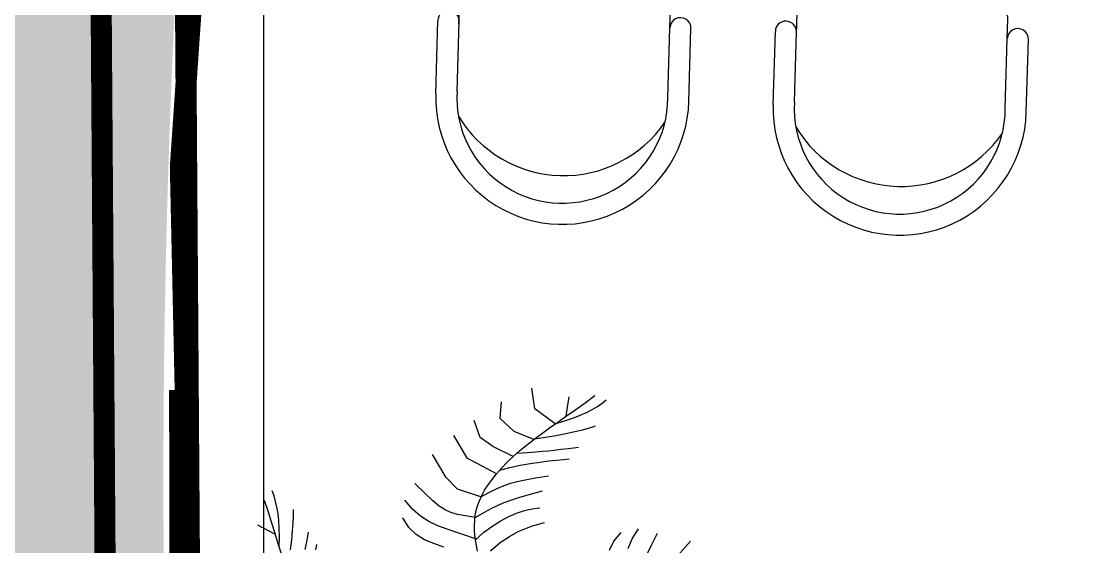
# Model space of a CAD drawing. Header units: millimetres. Extents: x -1030105 to 906887, y -616134 to 1220667.
# Drawn here: x -102164 to -99637, y 520007 to 521252 of the extents above; entities that cross this region are included whole.
import ezdxf
from ezdxf.enums import TextEntityAlignment as Align

# ---------------------------------------------------------------- set-up
doc = ezdxf.new("R2010")
doc.units = ezdxf.units.MM
doc.header["$MEASUREMENT"] = 0
for name, pattern in [('CENTER', [2, 1.25, -0.25, 0.25, -0.25]), ('DASH', [0.35, 0.25, -0.1]), ('DASHED', [0.75, 0.5, -0.25])]:
    doc.linetypes.add(name, pattern=pattern)
doc.layers.add('A-Furniture', color=143, linetype='Continuous')
doc.layers.add('A-Tree', color=98, linetype='Continuous')
doc.layers.add('A-Wall', color=6, linetype='Continuous', lineweight=9)
doc.styles.add('Arial_Bold', font='arialbd.ttf')

# ---------------------------------------------------------------- blocks, each defined once
blk = doc.blocks.new('CHẢI 2')
for p, q in [((377594.3467119084, -107800.3160565147), (377609.6990662781, -107750.6482920074)), ((377497.4982783808, -107946.2526185756), (377548.3668794337, -107779.6868767074)), ((377547.4665517815, -107953.8405953927), (377596.1753487242, -107794.3275824317)), ((378073.8289586591, -107942.1294880552), (378087.6404829195, -107897.4465998199)), ((378025.5512446858, -108100.247652636), (378073.835040912, -107942.1095972216)), ((378071.1999098666, -108121.9410872665), (378121.6435451299, -107956.7501888905))]:
    blk.add_line(p, q)
for centre, radius, start, end in [((377628.8070648382, -107756.5545929674), 20, 66.0148901254023, 162.8235700145798), ((378404.7880844283, -106012.4529850306), 1888.936081059818, 246.0148901254023, 259.8545184915585), ((377572.2711140789, -107787.0072295695), 25, 342.9734917080572, 162.9734917080572), ((378068.5324843595, -107891.5402988599), 20, 342.8235700145798, 79.85451849155857), ((378097.7392755572, -107949.4299500838), 25, 342.9732183262121, 162.9734917080572), ((377784.3490941222, -108034.0968529251), 299.999999995809, 162.9734917080572, 342.9734917080572), ((377784.3800425566, -108033.995792409), 250.1056931059935, 161.3077239489011, 344.6392594668693), ((377815.559877325, -107932.1796504127), 291.1434903122881, 195.7321343654346, 310.214849048374)]:
    blk.add_arc(centre, radius, start, end)
blk = doc.blocks.new('FUR')
at = {"layer": 'A-Furniture', "color": 8, "linetype": 'DASH', "lineweight": 9, "ltscale": 1000, "const_width": 50}
blk.add_lwpolyline([(-33574.116996225, 38198.03701352875), (-3.274180926382542e-10, 38211.88251353393), (0, 0), (-7049.126603505938, -1.164153218269348e-10, -0.3011393681377011), (-23981.73349209089, -18888.11748647457), (-49064.43265007329, -18888.11748647457, -0.06124952190979967), (-52473.9447657284, -15923.13210822688), (-52473.9447657284, -15923.13210822688, -0.127607782766149), (-56769.0085550223, -7888.247632739716), (-57047.06649999994, -6235.426486474578, -0.1924218543560013), (-53256.03130311794, 9916.925028712954), (-55726.52506250713, 11649.12232822133, -0.09220963238652186), (-52805.8425345454, 17542.93784715806, -0.09579334497253111), (-54512.04080293298, 23938.01559452759, -0.1077169431674273), (-53957.97341630229, 28268.68321032356, -0.2285839789093287), (-47025.84992466056, 33492.16687116434, 0.2045490622853214), (-42688.61020563537, 36230.61212708103, 0.1311708844373413), (-42047.51066320275, 38025.4441493589, -0.3035398224954187), (-39524.66233420366, 41042.55836063065, -0.3273425619805889)], format="xyb", close=True, dxfattribs=at)
at = {"layer": 'A-Furniture', "color": 8, "linetype": 'DASH', "ltscale": 50}
blk.add_open_spline([(-56447.03599999993, -6097.049467972713), (-55194.80878073322, -4879.432741814177), (-50278.88373038909, -2284.573604768259), (-42421.47772418463, -5454.796933513135), (-32732.45049999998, -11254.02927138517), (-23301.95049999998, -9202.029271385167), (-18023.95049999998, -504.5292713851668), (-16595.45049999998, 8921.470728614833), (-19600.32320915881, 15918.27845925349), (-21321.18391267408, 18705.60147339047), (-21789.72381129679, 19344.96383619693)], degree=3, knots=[32574.7262056019, 32574.7262056019, 32574.7262056019, 32574.7262056019, 37697.74124470179, 48060.13185932349, 55585.25195803288, 69452.98974218499, 76151.42226405158, 84447.8370469563, 94470.7732435007, 98031.73488863441, 98031.73488863441, 98031.73488863441, 98031.73488863441], dxfattribs=at)
at = {"layer": 'A-Furniture', "rotation": 15.3299000651449}
for p in [(-449089.8444267953, 2086.852160937153), (-448290.2598491227, 2061.074202371528)]:
    blk.add_blockref('CHẢI 2', p, dxfattribs=at)
blk = doc.blocks.new('CAY8')
at = {"color": 0, "linetype": 'ByBlock'}
for p, q in [((-715.3581781947996, 279.028493827509), (-748.6669503327048, 301.9335590316932)), ((-734.7572932622552, 243.92343591805), (-754.6460463720341, 251.0157850698324)), ((-719.2684611278946, 238.7536513917166), (-734.7572932622552, 243.92343591805)), ((-742.0264129657935, 214.1987977292101), (-758.0626598686704, 221.9199100718488)), ((-726.537876718312, 209.6348786382241), (-742.0264129657935, 214.1987977292101)), ((-735.3136794162983, 187.1113439103301), (-749.7037460003758, 196.549434303417)), ((-720.9897541657247, 181.9071038034108), (-735.3136794162983, 187.1113439103301)), ((-940.3137401825061, 145.768174705825), (-946.1185544049276, 151.5635492960155)), ((-934.7235632646898, 139.3882252406347), (-940.3137401825061, 145.768174705825)), ((-938.0649973905802, 120.1860671189079), (-950.5168529680359, 133.4464085603995)), ((-929.2662368465008, 132.2471229548701), (-934.7235632646898, 139.3882252406347)), ((-923.8599741226335, 124.1682899042662), (-929.2662368465008, 132.2471229548701)), ((-903.4047295116015, 136.1425936371252), (-905.1583078142412, 139.6563538433566)), ((-900.6598658630301, 129.7326422717906), (-903.4047295116015, 136.1425936371252)), ((-897.1312236990398, 120.7794901121542), (-900.6598658630301, 129.7326422717906)), ((-926.3047232869849, 107.283907857347), (-938.0649973905802, 120.1860671189079)), ((-918.4229882883064, 114.9751481428557), (-923.8599741226335, 124.1682899042662)), ((-912.8734925372319, 104.4911197258498), (-918.4229882883064, 114.9751481428557)), ((-893.0263098498817, 109.6361275239997), (-897.1312236990398, 120.7794901121542)), ((-866.7262028654204, 103.1832332871436), (-870.2616481090499, 117.824978480292)), ((-915.133669793313, 94.77777983423766), (-926.3047232869849, 107.283907857347)), ((-907.1297000644972, 92.53962670845976), (-912.8734925372319, 104.4911197258498)), ((-888.5526311469857, 96.65554487219379), (-893.0263098498817, 109.6361275239997)), ((-883.91769442021, 82.19073252212729), (-888.5526311469857, 96.65554487219379)), ((-863.9597579267847, 91.60332797416231), (-866.7262028654204, 103.1832332871436)), ((-849.3357030902243, 97.82547973476358), (-851.3103314946766, 105.9690212018777)), ((-847.0656728668237, 87.58272618825322), (-849.3357030902243, 97.82547973476358)), ((-915.3127875501068, 93.97468717974152), (-944.3487014881084, 95.55333815697122)), ((-904.4494760451689, 82.70553210620164), (-915.133669793313, 94.77777983423766)), ((-901.1098240653209, 78.94409114570044), (-907.1297000644972, 92.53962670845976)), ((-894.1497811784193, 71.10501373169427), (-904.4494760451689, 82.70553210620164)), ((-879.3290065004603, 66.59468083938737), (-883.91769442021, 82.19073252212729)), ((-861.732146699409, 82.01472464871222), (-863.9597579267847, 91.60332797416231)), ((-859.8132025891009, 73.34688541593096), (-861.732146699409, 82.01472464871222)), ((-844.4117731003989, 75.62804380720081), (-847.0656728668237, 87.58272618825322)), ((-901.1098240653209, 78.94409114570044), (-920.0258235257697, 45.94454750164914)), ((-884.1322243284067, 60.01407376871248), (-894.1497811784193, 71.10501373169427)), ((-874.9940742179879, 50.22038018851345), (-879.3290065004603, 66.59468083938737)), ((-857.972759002716, 64.52927238239681), (-859.8132025891009, 73.34688541593096)), ((-855.9806493467822, 54.4913476541642), (-857.972759002716, 64.52927238239681)), ((-841.2855360670055, 62.34871583665699), (-844.4117731003989, 75.62804380720081)), ((-816.8143473458604, 58.5986838777917), (-822.2834638411205, 77.83928790428945)), ((-790.7882298270179, 52.09784756825866), (-798.6282094300532, 71.29847580484966)), ((-770.0148150293662, 59.19625831229678), (-772.7601240345157, 70.24708984136123)), ((-748.843305701097, 72.88726931265592), (-751.6515290111547, 79.75081799813961)), ((-745.0999060214072, 64.09360364902568), (-748.843305701097, 72.88726931265592)), ((-874.2944446309975, 49.47056127394353), (-884.1322243284067, 60.01407376871248)), ((-874.2944446309975, 49.47056127394353), (-882.8400325470338, 18.92748891817791)), ((-864.5340812221893, 39.51232530617017), (-874.2944446309975, 49.47056127394353)), ((-853.6067070269764, 42.16257333728754), (-855.9806493467822, 54.4913476541642)), ((-837.5984940434191, 48.13202552141047), (-841.2855360670055, 62.34871583665699)), ((-812.3783106020765, 43.65250996243594), (-816.8143473458604, 58.5986838777917)), ((-784.5636315836946, 37.21140089910659), (-790.7882298270179, 52.09784756825866)), ((-765.9801839654447, 47.81548915559142), (-770.0148150293662, 59.19625831229678)), ((-740.0652307645705, 53.72843044749061), (-745.0999060214072, 64.09360364902568)), ((-733.3831807231381, 42.15035914855434), (-740.0652307645705, 53.72843044749061)), ((-920.0258235257697, 45.94454750164914), (-950.6379251968956, 38.02262965792215)), ((-854.7732565799724, 30.17540939236096), (-864.5340812221893, 39.51232530617017)), ((-850.6207654498266, 26.47241153821415), (-853.6067070269764, 42.16257333728754)), ((-833.2621793047783, 33.36525610657736), (-837.5984940434191, 48.13202552141047)), ((-828.1881241270075, 18.43569083694638), (-833.2621793047783, 33.36525610657736)), ((-808.4698979650111, 31.85255743862399), (-812.3783106020765, 43.65250996243594)), ((-779.3581933782098, 25.5206832299682), (-784.5636315836946, 37.21140089910659)), ((-760.6371340802125, 36.22481674204937), (-765.9801839654447, 47.81548915559142)), ((-753.9665686102799, 24.54427544247483), (-760.6371340802125, 36.22481674204937)), ((-724.6976566901194, 29.71799919357181), (-733.3831807231381, 42.15035914855434)), ((-882.8400325470338, 18.92748891817791), (-899.714523556946, -4.298255425082971)), ((-845.0320265546961, 21.48863493530553), (-856.5268507701821, -10.83589293108344)), ((-845.0320265546961, 21.48863493530553), (-854.7732565799724, 30.17540939236096)), ((-835.3549303386371, 13.47901780879511), (-845.0320265546961, 21.48863493530553)), ((-822.2878607870134, 3.730612957044286), (-828.1881241270075, 18.43569083694638)), ((-804.583653789121, 22.05061758741249), (-808.4698979650111, 31.85255743862399)), ((-800.2141224305651, 13.0984816893997), (-804.583653789121, 22.05061758741249)), ((-774.5756938894756, 15.90724199250144), (-779.3581933782098, 25.5206832299682)), ((-745.9493907938286, 12.893899627672), (-753.9665686102799, 24.54427544247483)), ((-713.6525594576069, 16.78996002265376), (-724.6976566901194, 29.71799919357181)), ((-699.8917898184791, 3.724851076369305), (-713.6525594576069, 16.78996002265376)), ((-825.7865071256438, 6.173573885376754), (-835.3549303386371, 13.47901780879511)), ((-816.3712961076653, -0.4006809616821556), (-825.7865071256438, 6.173573885376754)), ((-794.8558482428834, 3.847941025380351), (-800.2141224305651, 13.0984816893997)), ((-788.003375582628, -6.849213124309244), (-794.8558482428834, 3.847941025380351)), ((-769.6199117958149, 7.252624618167829), (-774.5756938894756, 15.90724199250144)), ((-763.8946257762709, -1.561621460130482), (-769.6199117958149, 7.252624618167829)), ((-736.5665038671414, 1.393723669361862), (-745.9493907938286, 12.893899627672)), ((-725.7988110684655, -9.836218061258478), (-736.5665038671414, 1.393723669361862)), ((-899.714523556946, -4.298255425082971), (-925.2642657311644, -5.252433182851746)), ((-856.5268507701821, -10.83589293108344), (-867.7023180115339, -31.10505514580836)), ((-816.3712961076653, -0.4006809616821556), (-827.7937738506862, -29.93739812973035)), ((-807.1538364776989, -6.216730859703603), (-816.3712961076653, -0.4006809616821556)), ((-798.1786674285449, -11.24755993574763), (-807.1538364776989, -6.216730859703603)), ((-789.4903281532661, -15.46615231733267), (-798.1786674285449, -11.24755993574763)), ((-781.1182958006666, -18.85910721326763), (-789.4903281532661, -15.46615231733267)), ((-779.1512488034696, -20.14118947887437), (-788.003375582628, -6.849213124309244)), ((-756.8036145092319, -11.65394881139036), (-763.8946257762709, -1.561621460130482)), ((-747.7506566736101, -24.14281000310257), (-756.8036145092319, -11.65394881139036)), ((-713.6272156343457, -20.6758911942361), (-725.7988110684655, -9.836218061258478)), ((-696.7641950174202, -15.80374850345652), (-705.1080578537712, -18.39487507680133)), ((-867.7023180115339, -31.10505514580836), (-892.5041478066978, -43.24835929518849)), ((-827.7937738506862, -29.93739812973035), (-834.4322889746236, -46.40570705183745)), ((-779.1512488034696, -20.14118947887437), (-786.5964159640262, -56.32045969947467)), ((-773.031799341732, -21.4674841661672), (-781.1182958006666, -18.85910721326763)), ((-765.1850057048923, -23.34595779993651), (-773.031799341732, -21.4674841661672)), ((-757.5320818175951, -24.54920273893913), (-765.1850057048923, -23.34595779993651)), ((-750.0271946070261, -25.13189360806246), (-757.5320818175951, -24.54920273893913)), ((-742.624511000764, -25.14870503081875), (-750.0271946070261, -25.13189360806246)), ((-747.2743503474758, -24.4939571526902), (-747.7727853465458, -39.89280936169052)), ((-735.2781979271076, -24.65431163242283), (-742.624511000764, -25.14870503081875)), ((-727.9424223132428, -23.70338803723826), (-735.2781979271076, -24.65431163242283)), ((-720.5553536179705, -22.34085674917696), (-727.9424223132428, -23.70338803723826)), ((-712.9911714258978, -20.57263179394613), (-720.5553536179705, -22.34085674917696)), ((-714.3376635456716, -18.38548985078342), (-718.3346570162084, -34.22354038271988)), ((-705.1080578537712, -18.39487507680133), (-712.9911714258978, -20.57263179394613)), ((-834.4322889746236, -46.40570705183745), (-866.5092981660327, -71.006162165575)), ((-747.7727853465458, -39.89280936169052), (-748.6238888281787, -52.07971308918604)), ((-718.3346570162084, -34.22354038271988), (-721.5316418156126, -49.66699111091111)), ((-786.5964159640262, -56.32045969947467), (-802.1017933342937, -75.2180552066693)), ((-750.3002357065325, -62.18840447709044), (-753.2744008971404, -71.3526196677758)), ((-748.6238888281787, -52.07971308918604), (-750.3002357065325, -62.18840447709044)), ((-721.5316418156126, -49.66699111091111), (-724.5906062409395, -64.70582157331773)), ((-802.1017933342937, -75.2180552066693), (-834.1787815050684, -99.8185255927583)), ((-753.2744008971404, -71.3526196677758), (-758.0189593136365, -80.70609480439998)), ((-728.1735385908814, -79.33001130659068), (-732.9424271626904, -93.52953984692249)), ((-724.5906062409395, -64.70582157331773), (-728.1735385908814, -79.33001130659068)), ((-697.341044093786, -66.76080090091818), (-700.7484383175088, -82.69703014253719)), ((-765.0064858716851, -91.38256602894216), (-774.7095554860989, -104.5157694841673)), ((-758.0189593136365, -80.70609480439998), (-765.0064858716851, -91.38256602894216)), ((-732.9424271626904, -93.52953984692249), (-739.5592602548622, -107.2943867318809)), ((-700.7484383175088, -82.69703014253719), (-705.1165319766715, -97.29519044194421)), ((-774.7095554860989, -104.5157694841673), (-787.6007430704467, -121.239441312382)), ((-739.5592602548622, -107.2943867318809), (-748.6860261646489, -120.6145314984442)), ((-711.4741151599792, -110.5861622654902), (-720.8499779548274, -122.6008260784783)), ((-705.1165319766715, -97.29519044194421), (-711.4741151599792, -110.5861622654902)), ((-748.6860261646489, -120.6145314984442), (-760.9847131899569, -133.4799536830014)), ((-720.8499779548274, -122.6008260784783), (-734.2729104493974, -133.3700623465393)), ((-681.6383044656232, -273.5167753157202), (-696.6559443046553, -272.3546354606351)), ((-669.7702815599823, -274.4641173646069), (-681.6383044656232, -273.5167753157202)), ((-671.1688180657857, -258.6330640819124), (-679.5239799785177, -257.9945545858773)), ((-724.3188069621665, -298.2151246185804), (-728.2024769990803, -298.7970650724146)), ((-717.374371431868, -297.585388064419), (-724.3188069621665, -298.2151246185804)), ((-707.7690073336034, -296.9961261110202), (-717.374371431868, -297.585388064419)), ((-695.9025515908925, -296.5356094602594), (-707.7690073336034, -296.9961261110202)), ((-682.1748411277786, -296.2921088142084), (-695.9025515908925, -296.5356094602594)), ((-666.985712869222, -296.3538948744808), (-682.1748411277786, -296.2921088142084)), ((-719.2515855774891, -321.3694816479747), (-728.6056394521784, -324.0146463326655)), ((-708.8282671791367, -319.0394378765905), (-719.2515855774891, -321.3694816479747)), ((-697.1424751389986, -317.0012967308412), (-708.8282671791367, -319.0394378765905)), ((-684.0010003390835, -315.231839922335), (-697.1424751389986, -317.0012967308412)), ((-673.8199858151111, -315.7216977595726), (-688.6029731222789, -322.1524401369879)), ((-669.2106336615961, -313.7078491626144), (-684.0010003390835, -315.231839922335)), ((-659.6044564716412, -309.5108631619933), (-673.8199858151111, -315.7216977595726)), ((-744.8787901031883, -330.3432115959931), (-752.1843051156229, -334.0730487514793)), ((-737.0836379213924, -326.9981502195133), (-744.8787901031883, -330.3432115959931)), ((-728.6056394521784, -324.0146463326655), (-737.0836379213924, -326.9981502195133)), ((-719.8538602435638, -336.1098361065142), (-736.3130293645936, -343.8545836374306)), ((-703.9490530469611, -328.9121372627906), (-719.8538602435638, -336.1098361065142)), ((-688.6029731222789, -322.1524401369879), (-703.9490530469611, -328.9121372627906)), ((-687.8945370510683, -322.5709605249558), (-698.3685142037193, -349.6979257021794))]:
    blk.add_line(p, q, dxfattribs=at)
blk = doc.blocks.new('CÂY')
at = {"layer": 'A-Tree', "color": 8, "ltscale": 10, "xscale": 1.569782766103746, "yscale": 1.569782766103746, "zscale": 1.569782766103746, "rotation": 263.4853596317483}
blk.add_blockref('CAY8', (-11989.33999173625, 9795.025505653233), dxfattribs=at)
blk = doc.blocks.new('BỐ TRÍ LAY OUT')
at = {"layer": 'A-Furniture', "color": 3}
for name, p in [('CÂY', (4286.75486311756, 4469.288343299762)), ('FUR', (48783.7433631176, 18654.71482977469))]:
    blk.add_blockref(name, p, dxfattribs=at)
blk = doc.blocks.new('*U1487')
at = {"color": 8, "linetype": 'CENTER', "ltscale": 500}
blk.add_line((-6401.947800033063, 7821.122373916886), (-6401.947800033064, 8224.897619178022), dxfattribs=at)
at = {"style": 'Arial_Bold'}
blk.add_attdef('TRUC', text='', height=2.5, dxfattribs=at).set_placement((-6401.947800032925, 7811.817619178007), align=Align.MIDDLE_CENTER)
blk = doc.blocks.new('TRỤC')
at = {"color": 0, "xscale": 199.9999999999901, "yscale": 199.9999999999901, "zscale": 199.9999999999901}
blk.add_blockref('*U1487', (1280389.560006549, -1575802.327948784), dxfattribs=at)
blk = doc.blocks.new('TƯỜNG KIẾN TRÚC')
at = {"color": 0, "linetype": 'DASH', "ltscale": 1000, "const_width": 50}
blk.add_lwpolyline([(-51499.23377862526, -53235.29282352049, -0.1786191053957846), (-54896.73269433202, -44447.30900000851), (-57112.21089955815, -44447.30900000862, -0.02155110565457903), (-57295.81949999952, -42836.67899503955), (-57296.31014499976, -41114.18555226841)], format="xyb", dxfattribs=at)
blk = doc.blocks.new('KIẾN TRÚC')
h = blk.add_hatch(color=9)
h.dxf.hatch_style = 1
edge = h.paths.add_edge_path(flags=16)
edge.add_line((62281.95049999998, 27412.02927138517), (55232.82389649404, 27412.02927138505))
edge.add_arc((32545.50878812408, 30716.66293956665), 22926.72829924391, 284.53695158247865, 351.7125813344091, ccw=False)
edge.add_line((38300.21700792988, 8523.911784915952), (13217.51784992669, 8523.911784910597))
edge.add_arc((23753.10182550838, 24110.84943410289), 18813.58963585476, 227.7677182561868, 235.9442986410003, ccw=False)
edge.add_arc((7788.819823088517, 12733.3910908635), 4187.039666959467, 236.0590124962323, 322.4360737019827, ccw=False)
edge.add_arc((13873.5970987339, 18503.25729619298), 12505.26566685072, 190.8327360748526, 227.6605687844487, ccw=False)
edge.add_arc((25477.52443721271, 20792.18331255531), 24332.69085544715, 180.6832153365221, 190.991126688788, ccw=False)
edge.add_arc((3282.93561756362, 20557.21277457592), 2137.084471138149, 101.08076224722828, 181.479400931386, ccw=False)
edge.add_line((2872.204064266523, 22654.45611475036), (4986.06665855035, 23013.11448664329))
edge.add_arc((28039.69241930227, 24288.4119512235), 23088.87273861522, 153.2014320220877, 183.1663029992741, ccw=False)
edge.add_arc((10232.26976538847, 40544.64471371844), 6483.106001901682, 182.8401094538115, 244.3962742115525, ccw=False)
edge.add_arc((-6425.00274742386, 39970.86676714511), 10185.26120742048, 1.420812516492314, 26.70695635716553)
edge.add_arc((10590.58143904217, 49414.25633883046), 9292.69259551461, 144.7133172211654, 211.5754885360199, ccw=False)
edge.add_arc((-12326.15115191392, 64090.21360378864), 17935.64217367859, 328.7375359512051, 356.1899532233969)
edge.add_arc((16735.32676788772, 62308.59922571364), 11181.04393981935, 84.1243873636841, 176.9761863570094, ccw=False)
edge.add_arc((20708.98128665387, 99752.52490135818), 26473.21942281876, 263.8653720447036, 288.4869561324928)
edge.add_arc((35667.35201082098, 54479.70646712999), 21207.13938727637, 73.35106851793267, 108.03023985438841, ccw=False)
edge.add_arc((44765.46109434243, 84516.17499720305), 10177.42256554817, 252.7258710955127, 285.7130125077479)
edge.add_arc((49658.99676799333, 68415.98596348311), 6655.601145545619, 49.49953772748103, 108.7311152981473, ccw=False)
edge.add_arc((48035.04809900769, 66009.84854850778), 9545.540963997893, -2.328829575281418, 51.46764420018991, ccw=False)
edge.add_line((57572.70516659174, 65621.96975748474), (49483.50000000001, 65623.9117849106))
edge.add_line((49483.50000000001, 65623.9117849106), (62281.95049999965, 65623.9117849191))
edge.add_line((62281.95049999965, 65623.9117849191), (62281.95049999998, 27412.02927138517))
h.paths.add_polyline_path([(0, 77895.5), (64428.50000000001, 77895.5), (64428.50000000001, -0.577250000089407), (-1.792749999687658, 0.577250000089407)])
at = {"color": 3}
blk.add_blockref('TRỤC', (5188.757962470409, 8718.304113260703), dxfattribs=at)
at = {"layer": 'A-Wall'}
blk.add_blockref('TƯỜNG KIẾN TRÚC', (62285.79396247002, 65615.61311326921), dxfattribs=at)

msp = doc.modelspace()

# ---------------------------------------------------------------- linework, layer by layer
at = {"color": 1, "linetype": 'DASHED', "ltscale": 1000, "const_width": 50}
msp.add_lwpolyline([(-95670.36382637039, 506057.7127576224, -0.1976179126471055), (-98776.4909959755, 504407.8530505756, -0.1933850795687879), (-101327.4665850348, 505136.2682151492, -0.1620892894414481), (-105187.3251048478, 512029.4862030041, -0.0450071005246337), (-105631.9365025142, 516378.5384931223, -0.3659412979444954), (-103906.2959357335, 518530.9561147504), (-101743.9030274843, 518897.8486090698, -0.1357393945070406), (-99338.88206733699, 530570.340333024, -0.2750178852905023), (-103021.3730096331, 536099.9135275302, 0.1107814983251507), (-104104.8374997806, 540424.9028483479, -0.3003100923854334), (-103773.2822078853, 550658.8466900261, 0.1203599662960986), (-101208.6497629923, 558774.9105705839, -0.4288681078624456), (-88898.57935298752, 569307.4033231586, 0.107847157214301), (-77675.15854412533, 570521.9329957211, -0.1524819869208155), (-65035.16077594279, 570674.3053047663, 0.1449358142641596), (-59256.79872041271, 570595.5800135372, -0.2643588036035894), (-52796.99522499467, 569353.4099046133, -0.2237263001650759), (-49205.79483340826, 561498.4697574847), (-44496.54950000049, 561500.4117849191), (-44496.54950000002, 523288.5292713851), (-51545.67610350606, 523288.5292713851, -0.3011393681377011), (-68478.28299209109, 504400.4117849106), (-93560.98215007345, 504400.4117849106, -0.03627546227429911), (-95670.36382637039, 506057.7127576224)], format="xyb", dxfattribs=at)
msp.add_lwpolyline([(-78070.66649622499, 561486.5662849139), (-44496.54950000049, 561500.4117849191), (-44496.54950000002, 523288.5292713852), (-51545.67610350606, 523288.5292713851, -0.3011393681377011), (-68478.28299209109, 504400.4117849106), (-93560.98215007345, 504400.4117849106, -0.06124952190979967), (-96970.49426572846, 507365.3971631583), (-95985.65071073879, 508253.6354169543, -0.1789094553322439), (-99393.28219433251, 517053.1027849106), (-101543.616, 517053.1027849106, -0.1924218543560013), (-97752.580803118, 533205.4543000981), (-100223.0745625073, 534937.6515996065, -0.09220963238652186), (-97302.3920345456, 540831.4671185432, -0.09579334497253111), (-99008.59030293307, 547226.5448659128, -0.1077169431674273), (-98454.52291630238, 551557.2124817087, -0.2285839789093287), (-91522.39942466054, 556780.6961425495, 0.2045490622853214), (-87185.15970563545, 559519.1413984662, 0.1311708844373413), (-86544.06016320275, 561313.9734207441, -0.3035398224954187), (-84021.21183420374, 564331.0876320158, -0.3273425619805889)], format="xyb", close=True, dxfattribs=at)

# ---------------------------------------------------------------- block references
at = {"color": 3}
for name, p in [('KIẾN TRÚC', (-106778.5, 495876.5)), ('BỐ TRÍ LAY OUT', (-93480.29286311776, 504642.1131132607))]:
    msp.add_blockref(name, p, dxfattribs=at)

doc.saveas('drawing.dxf')
